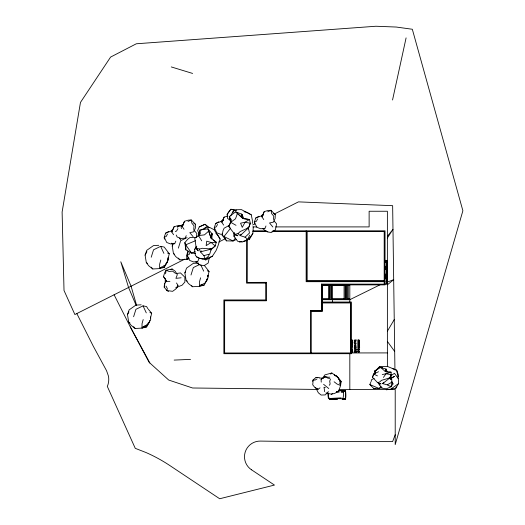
<?xml version="1.0" encoding="UTF-8"?>
<svg xmlns="http://www.w3.org/2000/svg" width="525" height="525" viewBox="0 0 525 525"><rect width="100%" height="100%" fill="white"/><g stroke="black" fill="none" stroke-linecap="round" stroke-linejoin="round"><path stroke-width="0.79" d="M339.084 390.495L345.43 390.712L345.391 399.079L342.123 399.262M345.299 391.801C345.233 386.321 346.959 400.03 344.767 399.335L342.891 398.738L336.748 398.619M249.565 235.141L247.931 239.413L242.373 242.005L237.674 241.277L234.084 236.526L234.367 232.536M337.516 399.197L330.002 399.112L329.628 398.718M358.962 341.309L358.956 340.784M358.969 345.404L358.962 345.063M352.144 341.152L352.137 340.784M184.019 229.268L182.234 226.577L184.505 221.281L188.206 220.192L191.257 219.982L195.556 224.405L195.392 228.126L193.673 231.82L189.807 232.66L193.128 236.683M263.753 219.581L261.968 216.891L264.239 211.601L267.94 210.512L270.985 210.302L275.284 214.725L275.12 218.446L273.407 222.141L269.542 222.974L272.862 227.003M200.025 229.943L200.353 233.894L194.775 238.225L196.252 248.056L199.375 249.08L200.432 251.849L211.621 249.014L215.224 245.956L216.28 242.248L210.958 237.917L207.966 228.834L212.107 233.855L211.864 239.078L210.958 237.917L207.966 228.834L200.025 229.943L198.489 236.237M208.884 254.356L208.799 255.977L205.295 258.923L199.178 258.497L195.425 255.583L194.591 249.683L196.055 246.711M328.02 393.199L328.289 398.016L329.457 399.092L332.509 399.085L329.989 399.066L331.137 399.112M328.25 393.113L328.237 396.428M328.473 393.218L328.453 396.539L329.221 398.495L341.178 397.865M352.196 342.858L352.196 342.346M249.375 238.311L249.152 239.794L252.833 233.566L253.306 226.918M358.398 349.283L358.398 351.481M168.545 291.487L166.865 290.542L164.207 287.149L164.469 283.539M193.745 229.294L194.033 225.881L191.874 223.21L191.257 219.982L187.983 221.511M273.479 219.614L273.761 216.202L271.602 213.531L270.985 210.302L267.711 211.831M388.388 378.532L391.171 377.501L391.066 372.205L385.212 371.444L380.71 367.48L374.745 370.86L375.053 373.879M359.021 347.13L359.021 346.598M355.635 349.906L355.635 349.315M325.907 392.943L331.439 394.203L334.799 393.337L338.678 391.099L340.607 385.442L341.125 381.386L338.1 377.508L331.826 372.986L324.85 374.902L323.124 377.488L329.792 377.167M196.389 237.005L196.849 233.513L193.777 229.983M209.291 257.67L208.208 263.012L204.166 265.624L200.045 265.046L195.7 262.008M332.935 399.164L337.542 398.934M198.949 235.108L199.467 231.308L199.677 232.66M358.982 351.481L358.988 350.851L359.54 350.851L359.54 351.337M165.592 273.787L166.103 270.211L172.154 269.03L175.179 271.208L177.332 274.667L175.914 278.362L181.105 277.784M198.345 264.482L198.548 263.071L193.298 263.353L186.546 268.118L184.879 272.888L186.086 280.317L188.468 283.546L192.563 286.742L199.487 286.361L204.067 285.16L206.922 280.219L207.316 278.637M229.268 216.622L231.473 219.923L228.69 226.406L234.754 234.294L237.982 233.677L240.24 235.587L248.653 227.679L250.327 223.256L249.454 219.502L242.694 218.295L235.679 211.798L229.268 216.622L230.764 222.088M350.989 351.488L351.461 348.541L352.308 348.541L352.898 352.223L352.314 352.223L351.579 351.054L351.848 349.191L352.137 351.054L351.579 351.054L351.402 352.223L350.871 352.223M345.266 398.042L345.358 399.151M236.663 239.308L233.087 241.008L226.537 240.87L222.154 235.128L223.007 230.705L224.103 228.218L229.432 225.271L230.337 223.348M232.962 212.677L233.297 211.089L236.565 209.751L241.441 209.613L251.265 214.83L252.742 222.055L252.249 223.473M164.903 284.071L165.539 278.723M167.455 260.997L167.14 262.447L164.279 267.382L159.698 268.59L152.782 268.971L148.687 265.775L146.298 262.539L145.09 255.111L146.757 250.346L153.51 245.575L158.76 245.3M167.77 259.547L168.243 257.368L168.302 260.013L165.211 265.23L159.6 268.347L159.666 264.147L160.808 260.033M206.922 280.219L207.237 278.768M207.71 276.596L208.025 275.146L208.084 277.784L204.999 283.008L199.382 286.118L199.454 281.925L200.589 277.804M392.542 99.993L406.094 37.885M164.207 287.149L164.555 285.613M141.153 304.815L135.903 305.091L129.15 309.862L127.483 314.632L128.691 322.055L131.073 325.29L135.168 328.486L142.091 328.105L146.672 326.904L149.527 321.963L149.92 320.381M150.504 318.006L151.673 313.254L148.424 309.356M151.213 257.23L153.543 249.802L160.657 246.337L164.187 247.065L169.28 253.739L167.14 262.447L165.9 263.471M207.703 277.056L209.068 271.51L204.317 265.394M371.09 381.596L371.615 379.654L374.194 378.381M143.194 319.548L142.052 323.662L141.986 327.863L147.604 324.752L150.688 319.528L150.629 316.89M187.937 250.93L186.802 255.045L186.736 259.245L188.836 258.077M173.591 234.741L171.806 232.05L174.077 226.761L177.778 225.671L180.83 225.461L181.899 226.57M223.657 225.094L221.878 222.403L222.226 221.15L224.142 217.107L227.843 216.018M210.958 237.917L212.107 233.855L211.549 235.364M398.252 376.812L398.619 375.546L396.677 370.223L392.267 368.53M211.214 236.926L212.107 233.855M387.581 389.373L386.413 389.799L395.798 388.283L396.211 386.879M169.91 281.348L166.681 281.367L163.492 276.57L164.607 272.875L166.103 270.211L169.142 271.458L172.554 271.117L175.258 273.223M133.606 316.746L135.929 309.317L143.043 305.852L146.58 306.58L147.965 308.805M178.349 248.128L180.672 240.699L187.077 237.582M191.002 275.002L193.325 267.573L199.73 264.456M215.9 233.323L217.698 234.898L220.132 239.046L217.921 246.081L216.057 250.602L212.422 256.187L206.181 259.849L207.559 258.064M210.092 248.85L210.998 250.071L209.711 254.1L203.871 255.609L200.432 251.849L201.764 250.97M168.774 231.394L165.611 233.152L164.233 237.228L164.358 239.157M188.114 252.492L187.195 255.209L187.32 257.138M218.846 221.74L215.683 223.499L214.298 227.574L214.423 229.504M258.937 216.234L255.773 217.993L254.389 222.068L254.52 223.998M188.363 259.088L179.911 259.868L175.816 256.673L173.434 253.437L172.226 246.015L173.178 243.285M380.71 367.48L386.033 369.101L385.212 371.444L386.715 371.949M237.398 213.498L235.535 218.781L230.698 222.292L236.014 225.323M330.455 379.162L329.726 381.157L330.133 384.083L329.273 385.284M391.873 381.787L393.015 383.926L391 386.781L386.426 388.789L381.951 388.205L378.551 383.447L381.006 383.919L377.613 382.679L372.383 377.173L373.538 374.023L375.408 372.737L374.745 370.86L375.559 372.921M237.982 233.677L240.201 231.538L248.653 227.679L250.327 223.256L245.05 222.232L240.575 223.184L242.248 227.384L245.05 222.232L249.454 219.502L244.053 218.873L241.736 214.187L235.679 211.798L242.694 218.295L241.736 214.187L241.973 215.775M395.213 434.733L392.615 441.617L297.964 441.617L260.361 441.085A15.907 15.757 60.3 0 0 245.195 452.104A15.56 15.415 60.3 0 0 251.468 469.777M174.077 226.761L171.806 232.05M184.505 221.281L182.234 226.577M224.142 217.107L221.878 222.403M264.239 211.601L261.968 216.891M340.541 382.856L341.125 381.386L339.741 380.947M382.088 387.634L379.043 388.447L373.905 388.658L369.83 384.562L370.775 382.338M173.723 243.797L174.713 243.652L175.816 241.132M186.25 235.653L185.141 238.173L180.968 238.442L177.148 236.992L176.216 235.029M196.685 261.778L197.676 261.634L198.785 259.114M263.878 228.637L264.869 228.493L265.978 225.973M209.055 227.515L205.019 224.287L199.264 226.905L197.636 230.6L199.244 234.058M177.555 286.197L177.975 285.285L176.472 282.982M388.822 378.322L391.702 379.352L391.913 382.115L391 386.781L387.319 384.851L382.673 383.617L389.904 377.862L391.42 374.725L385.954 373.767L382.259 374.568M342.891 398.738L343.632 395.076L343.35 392.287L342.923 391.387L341.007 391.447M312.447 381.301L313.208 379.818L316.043 377.423L319.161 377.527M240.982 234.17L240.24 235.587L245.077 237.208L247.931 239.413M145.09 255.111L146.915 251.685M127.483 314.632L128.94 311.889M172.226 246.015L172.955 244.643M184.879 272.888L185.607 271.517M167.495 234.084L166.176 236.486L164.233 237.228L166.72 242.471L170.54 243.915L174.713 243.652M177.923 228.611L176.603 231.007L175.304 231.499M190.457 252.066L189.138 254.468L187.195 255.209L189.683 260.452L193.508 261.896L197.676 261.634M217.56 224.438L216.241 226.833L214.298 227.574L216.786 232.818L220.612 234.268L222.698 234.13M257.65 218.925L256.338 221.327L254.389 222.068L256.876 227.312L260.702 228.756L264.869 228.493M230.6 215.985L233.297 211.089M194.591 249.683L196.77 246.337M177.975 285.285L175.914 288.921L172.613 291.329L166.865 290.542L167.304 288.507L166.018 286.092M395.798 388.283L398.501 383.637L398.331 378.728L396.677 370.223L387.68 366.522L383.073 366.575L380.093 367.526M387.384 331.183L394.236 319.607M387.384 237.989L392.976 229.346L387.384 236.289M229.963 220.152L227.502 218.354L227.135 214.338L229.248 211.181L230.888 209.252L236.716 210.243M372.383 377.173L373.682 375.27M374.542 374.003L375.408 372.737M383.434 377.442L385.954 373.767L391.066 372.205L388.907 372.199M227.135 214.338L230.888 209.252L235.246 210.322M199.375 249.08L202.355 248.292L211.621 249.014L215.224 245.956L211.109 242.498L206.732 241.165L206.154 245.648L211.109 242.498L216.28 242.248L213.124 239.984M252.833 233.566L249.952 237.372L245.976 240.857L243.003 241.402M230.646 228.099L223.991 236.539L226.537 240.87M235.456 238.035L233.087 241.008L223.991 236.539L222.154 235.128M328.355 391.571L325.277 394.918L321.123 395.056L318.34 392.792L315.663 387.68M195.497 253.372L191.546 253.122L185.883 249.828L184.826 242.681L187.72 239.223L189.886 237.582L195.976 237.582L197.124 236.755M382.673 383.617L383.709 382.384M204.638 228.893L206.233 227.062L209.738 227.469L214.069 229.714L220.132 239.046M381.104 386.302L379.043 388.447L369.83 384.562M330.665 374.167L331.826 372.986M170.999 231.236L172.069 230.16L170.789 231.223M181.427 225.757L182.497 224.68L181.217 225.743M221.071 221.583L223.466 220.001M261.161 216.077L263.557 214.489M322.363 302.039L351.383 302.039L351.383 353.699L223.86 353.699L223.86 299.952L265.709 299.952L265.709 283.126L266.49 282.345L266.49 300.733L224.641 300.733L224.641 352.912M245.077 237.208L249.454 233.054L248.62 228.907L247.236 228.277M321.234 382.141L321.11 379.358L321.923 378.591L325.132 376.458L327.068 376.957M208.655 231.151L204.461 234.865L198.522 235.594L201.705 240.824M222.141 220.507L220.861 221.57L215.683 223.499M260.951 216.064L262.231 215.001M159.698 268.59L161.556 267.054M186.834 259.488L188.692 257.952M142.091 328.105L145.189 325.546M147.669 323.498L149.527 321.963M199.487 286.361L201.968 284.314M387.384 284.786L393.678 279.661L387.384 282.069M176.078 288.048L177.207 287.142L182.129 285.173L184.872 282.043L184.892 277.226L180.482 272.934L175.849 273.571M325.132 376.458L321.11 379.358M398.501 383.637L391.565 388.592M317.303 388.894L318.104 389.222L320.04 387.85M390.639 375.874L394.439 373.295L398.331 378.728M331.439 394.203L332.515 393.494M182.582 225.323L183.724 224.595M222.226 221.15L223.361 220.421M262.316 215.637L263.452 214.915M201.495 230.035L206.233 227.062M387.319 384.851L391.913 382.115L393.015 383.926M390.265 376.963L390.777 378.289L389.924 378.105L391.919 377.915L394.492 376.399L390.777 378.289L390.344 378.938L391.702 379.352M317.015 378.945L314.98 380.133L313.208 379.818L312.716 384.799L314.902 387.568L318.104 389.222M177.306 226.971L179.202 225.914M184.898 259.088L74.885 314.547L64.017 290.469L62.114 212.034L80.463 102.434L110.604 57.074L136.316 43.778L375.893 26.25L396.29 27.044L412.322 29.256L462.886 210.748L395.213 444.603L395.213 389.438L339.104 389.438M218.768 242.025L225.271 238.744M252.663 224.943L254.782 223.88M274.273 214.056L298.436 201.876L392.648 205.682L394.944 370.04M380.152 284.747L349.821 299.69L322.068 299.69M177.548 226.99L180.83 225.461L181.447 228.69M378.545 371.733L373.538 374.023L377.475 375.874M199.264 226.905L205.019 224.287L208.852 227.837M212.422 256.187L208.058 258.123L202.886 259.238L196.455 257.073M195.661 240.647L185.752 244.808L185.883 249.828M195.057 251.672L191.546 253.122L185.752 244.808L184.826 242.681M170.822 269.581L172.154 269.03M388.467 378.44L391.171 377.501M342.923 391.387C349.23 390.023 339.163 390.771 343.658 390.666M165.611 233.152L170.048 231.499M255.773 217.993L260.21 216.339M373.905 388.658L375.145 388.224M345.47 390.672L342.352 390.777L345.181 390.797L343.888 390.738M377.613 382.679L379.726 381.957L381.458 380.349L389.904 377.862M336.499 391.821L338.678 391.099M175.868 287.575L177.207 287.142M247.203 228.119L248.653 227.679M239.295 242.084L241.52 241.671M322.14 378.079L319.167 378.007M174.156 360.091L190.529 359.369M321.923 378.591L323.374 378.545M389.786 377.974L391.919 377.915M351.796 341.493L351.848 340.515M358.614 341.65L358.667 340.515M351.901 343.147L351.566 343.147L351.875 342.018M358.621 345.745L358.673 344.774M358.726 347.399L358.398 347.399L358.7 346.27M355.294 350.201L355.346 349.066M187.484 258.313L189.059 258.3M161.136 267.409L164.279 267.382L164.115 265.178M200.137 285.187L204.067 285.16M142.741 326.931L146.672 326.904L146.508 324.693M252.742 226.905L256.876 226.905M275.664 226.905L369.127 226.905L369.127 211.247L387.384 211.247L387.384 366.712M253.116 230.816L266.221 230.816M272.777 230.816L385.042 230.816L385.042 284.872L322.475 284.872L321.694 284.091L321.694 310.649L310.478 310.649L310.557 352.99L224.562 352.99L224.562 300.654L266.411 300.654M252.971 231.518L267.658 231.518M272.554 231.518L306.009 231.518M253.083 231.597L267.835 231.597M271.937 231.597L306.37 231.597M384.615 260.374L386.945 260.374L386.945 278.296L384.635 278.296M384.392 260.505L387.384 260.505M384.615 261.811L386.945 261.811M384.635 261.942L386.945 261.942M384.615 266.3L386.945 266.3M384.635 266.431L386.945 266.431M384.615 267.73L386.945 267.73M384.635 267.862L386.945 267.862M384.615 269.168L386.945 269.168M384.635 269.299L386.945 269.299M384.615 275.297L386.813 275.297M384.635 275.428L386.945 275.428M384.615 276.734L386.945 276.734M384.635 276.865L386.945 276.865M384.615 278.171L386.813 278.171M385.042 281.689L306.147 281.689L306.147 230.816M266.49 282.345L247.262 282.424L247.341 239.781M265.709 283.126L246.56 283.126L246.56 239.807M384.451 284.038L387.384 284.038L384.49 272.272M321.694 284.091L384.333 284.169L384.333 281.741M321.93 285.344L328.427 285.344M332.338 285.344L344.078 285.344M347.498 285.344L349.138 285.344M321.93 298.39L328.427 298.39M332.338 298.39L344.078 298.39M347.498 298.39L349.138 298.39L349.138 299.434L347.498 299.434M321.93 299.434L328.427 299.434M332.338 299.434L344.078 299.434M322.396 302.741L350.68 302.741L350.68 352.99M322.37 302.82L350.602 302.82L350.602 352.912M310.557 310.728L321.772 310.728L321.772 284.169M351.862 339.99L350.989 339.99L350.989 343.672L351.901 343.672A0.925 0.925 0 0 0 352.846 342.799L352.78 342.497M358.687 339.99L357.814 339.99L357.814 343.672L358.391 343.672L358.588 342.175M359.612 343.672L359.021 343.672A1.404 1.404 0 0 1 358.982 343.219L358.962 342.497M358.693 344.242L357.814 344.242L357.814 347.931L358.726 347.931M355.366 348.541L354.493 348.541L354.493 352.223L355.071 352.223L355.267 350.726M356.291 352.223L355.701 352.223A1.404 1.404 0 0 1 355.661 351.77L355.642 351.048M311.049 352.99L387.384 352.912M317.691 389.438L192.577 387.995L168.715 380.054L149.139 362.335L130.279 326.858L114.096 294.755M341.204 392.273L343.35 392.287M339.104 390.744L342.162 390.541M336.781 391.414L339.137 391.447M342.91 399.046L345.142 399.02L344.544 398.974M331.124 398.961C327.206 398.823 335.291 399.007 331.373 398.869M336.728 392.129L339.091 392.175M342.582 399.177L344.873 399.158M327.6 378.171L329.923 378.413M382.673 367.277L379.477 366.817L375.92 370.387L379.477 366.817L381.839 367.244M316.043 377.423L317.605 377.711M210.138 248.692L211.621 249.014M244.013 211.713L247.131 212.382L251.265 214.83M234.353 234.754L237.864 235.784L234.754 234.294M171.281 66.931L192.59 73.434M171.36 243.574L172.738 244.027L171.636 243.141M325.297 387.66L324.004 387.22L324.673 391.67M247.308 228.368L248.62 228.907M167.495 252.998L169.28 253.739M207.283 270.775L209.068 271.51M149.888 312.519L151.673 313.254M329.221 398.836L329.621 399.007M262.894 228.867L267.238 231.906L271.359 232.49L275.402 229.871L276.577 223.834L274.024 220.894M251.475 469.77L274.457 485.074L219.686 498.75L169.929 465.609A157.756 153.917 69.8 0 0 146.042 452.543L135.26 448.337L107.303 386.387L107.933 384.812A18.263 18.263 0 0 0 108.472 376.169L106.555 370.696L93.279 346.198L76.827 313.563M273.499 213.498L275.284 214.725M193.771 223.177L195.556 224.405M228.69 226.406L229.891 227.24M173.434 253.437L174.654 254.29M186.086 280.317L187.307 281.164M146.298 262.539L147.525 263.392M128.691 322.055L129.911 322.908M334.123 381.793L337.043 384.031L340.377 385.442L339.701 379.949L336.525 375.795L334.392 374.988L338.1 377.508L338.783 379.673M323.597 384.293L328.781 388.553M195.681 248.266L198.253 250.871L196.252 248.056M178.402 258.097L179.911 259.868M191.559 285.561L192.563 286.742M151.266 267.199L152.782 268.971M133.658 326.714L135.168 328.486M204.717 258.996L205.662 260.144M179.379 238.14L180.803 239.859M210.105 248.968L210.998 250.071M230.285 219.168L229.445 218.085L230.829 221.662M387.384 341.427L394.682 351.455M163.492 276.57L166.681 281.367M389.498 377.6L390.344 378.938L390.095 376.963M352.098 346.769L351.041 345.023L351.862 344.203L352.538 344.459L352.741 345.247L352.19 345.01M130.279 326.858L149.868 363.011M351.678 345.384C354.309 347.045 351.173 349.433 351.022 346.815L351.579 347.183M386.459 371.49L386.033 369.101L387.463 372.199M200.767 264.817L203.687 271.143M160.657 246.337L163.898 253.365M143.043 305.852L146.291 312.887M203.871 255.609L205.295 258.923M136.014 305.064L128.553 287.477L120.783 261.765L131.073 286.204L136.671 305.622M339.918 383.276L340.607 385.442M386.033 369.101L386.767 371.818M241.736 214.187L242.438 217.304M165.244 280.107L165.716 282.338M358.982 349.283L358.988 349.781L359.54 349.427M233.927 233.212L234.084 236.526M379.28 383.499L379.293 385.035M386.813 260.374L386.813 284.038M384.254 281.63L384.254 284.091M359.54 340.837L359.54 341.125A0.755 0.755 0 0 1 359.454 341.585M359.546 342.661L359.546 343.225A1.109 1.109 0 0 0 359.586 343.613M357.814 349.427L357.814 351.337M356.219 349.676L356.219 349.387A0.899 0.899 0 0 0 355.359 348.456M356.226 351.205L356.226 351.776A1.109 1.109 0 0 0 356.265 352.163M349.821 284.819L349.821 302.078M349.821 353.725L349.821 389.438M348.252 284.819L348.252 299.69M347.209 284.819L347.209 299.69M346.69 284.819L346.69 299.69M345.647 284.819L345.647 299.69M345.122 284.819L345.122 299.69M344.078 284.819L344.078 299.69M332.601 284.819L332.601 302.177M331.557 284.819L331.557 299.69M331.032 284.819L331.032 299.69M329.989 284.819L329.989 299.69M329.47 284.819L329.47 299.69M328.427 284.819L328.427 299.69M322.475 284.872L322.475 311.43L311.259 311.43L311.259 353.699M356.108 350.654A0.774 0.774 0 0 1 356.173 351.199M356.186 349.683A0.755 0.755 0 0 1 356.134 350.136M357.735 349.433A0.945 0.945 0 0 1 358.673 348.416A0.945 0.945 0 0 1 359.612 349.433M359.612 351.337A0.945 0.945 0 0 1 358.673 352.347A0.945 0.945 0 0 1 357.735 351.337M359.198 345.929A0.774 0.774 0 0 1 359.572 346.749M359.513 345.233A0.748 0.748 0 0 1 359.467 345.667M358.687 344.17A0.893 0.893 0 0 1 359.632 345.096M359.678 347.051A0.925 0.925 0 0 1 358.726 347.99M359.435 342.103A0.774 0.774 0 0 1 359.5 342.648M358.68 339.905A0.899 0.899 0 0 1 359.625 340.843M352.373 341.677A0.774 0.774 0 0 1 352.748 342.49M352.688 340.974A0.748 0.748 0 0 1 352.642 341.414M351.862 339.905A0.899 0.899 0 0 1 352.8 340.843M355.241 344.899L354.795 347.931L354.263 347.931L354.854 344.242L355.701 344.242L356.291 347.931L355.707 347.931L354.972 346.762L355.523 346.762L355.241 344.899M384.333 231.518L306.849 231.518L306.849 280.987L384.333 280.987L384.333 231.518M384.254 231.597L306.928 231.597L306.928 280.908L384.254 280.908L384.254 231.597M356.101 339.99L354.519 339.99L354.519 343.672L356.101 343.672L356.101 343.147L355.097 343.147L355.097 342.07L355.891 342.07L355.891 341.545L355.097 341.545L355.097 340.515L356.101 340.515L356.101 339.99"/></g></svg>
